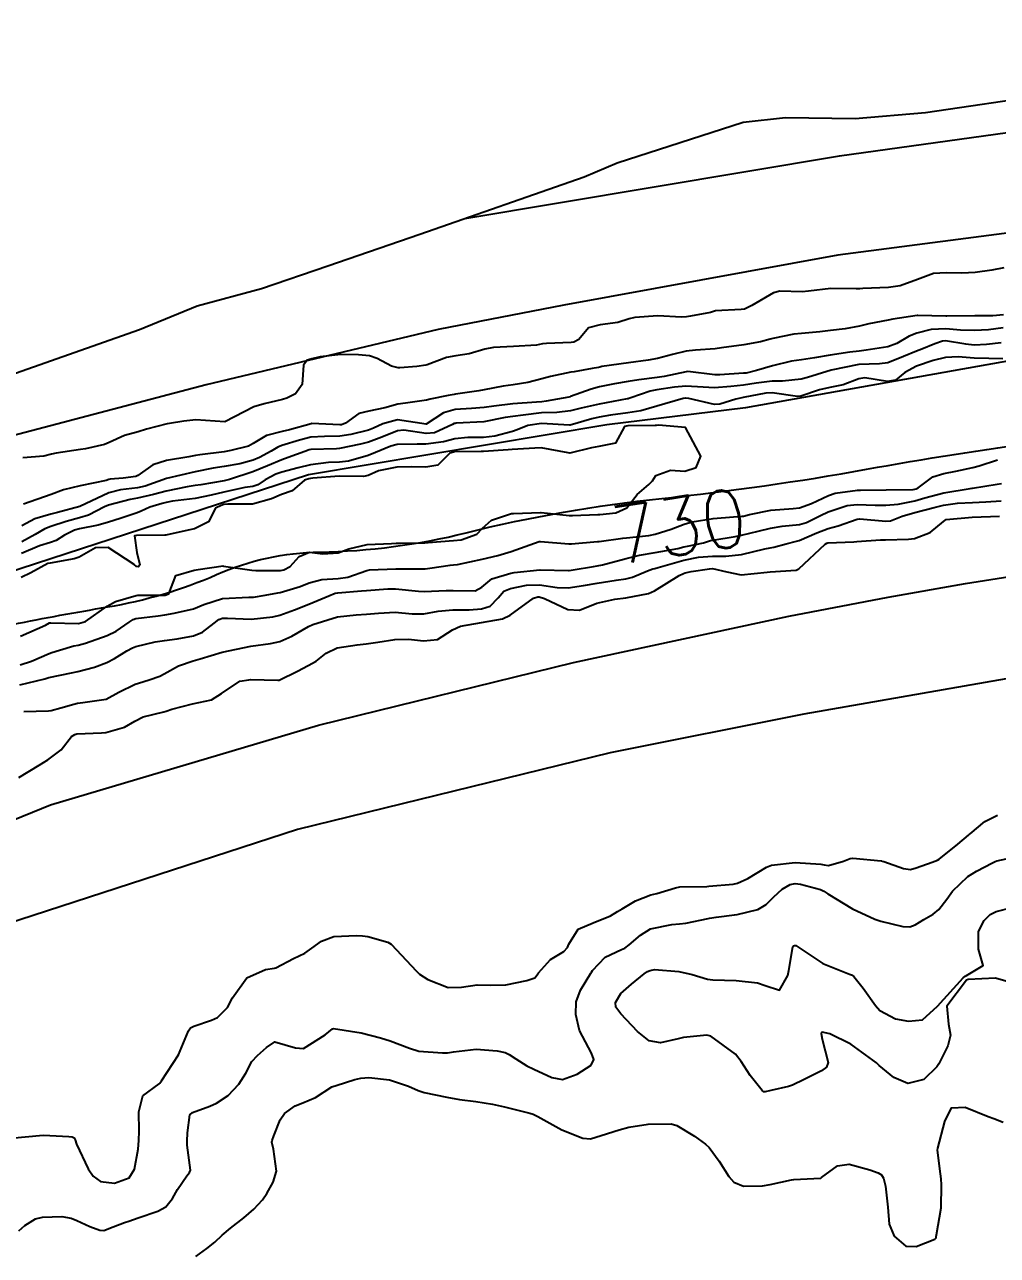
# Model space of a CAD drawing. Header units: metres. Extents: x 307586 to 320046, y 7427249 to 7434250.
# Drawn here: x 316322 to 316389.6, y 7433094.6 to 7433180.1 of the extents above; entities that cross this region are included whole.
import ezdxf
from ezdxf.enums import TextEntityAlignment as Align

# ---------------------------------------------------------------- set-up
doc = ezdxf.new("R2010")
doc.units = ezdxf.units.M
doc.header["$MEASUREMENT"] = 0
for name, color, linetype in [('Area', 45, 'Continuous'), ('Cotas', 45, 'Continuous'), ('Curvas de Nivel 1m', 11, 'Continuous'), ('Curvas de Nivel 5m', 15, 'Continuous'), ('Hidrografia', 140, 'Continuous'), ('Vias Primárias', 230, 'Continuous')]:
    doc.layers.add(name, color=color, linetype=linetype)
doc.styles.add('Style-STANDARD', font='STANDARD.shx')

msp = doc.modelspace()

# ---------------------------------------------------------------- linework, layer by layer
at = {"layer": 'Area'}
msp.add_polyline3d([(316320.952, 7433155.743, 734.175), (316329.95, 7433158.92, 734.294), (316333.956, 7433160.555, 734.355), (316338.432, 7433161.777, 734.306), (316343.047, 7433163.344, 734.405), (316349.432, 7433165.549, 734.425), (316360.841, 7433169.524, 734.384), (316363.145, 7433170.502, 734.344), (316371.903, 7433173.322, 734.44), (316374.833, 7433173.643, 734.446), (316379.686, 7433173.573, 734.406), (316384.577, 7433174.004, 734.433), (316393.066, 7433175.245, 734.385), (316403.121, 7433175.426, 734.485), (316412.081, 7433176.351, 734.434), (316425.421, 7433177.603, 734.394), (316438.048, 7433178.776, 734.363), (316440.289, 7433179.07, 734.354), (316450.251, 7433179.835, 734.265), (316457.891, 7433180.098, 734.216)], dxfattribs=at)
at = {"layer": 'Curvas de Nivel 1m', "flags": 128}
for points, elevation in [([(316390.016, 7433163.196), (316389.171, 7433163.03), (316388.013, 7433162.87), (316387.087, 7433162.824), (316386.012, 7433162.857), (316385.124, 7433162.807), (316384.008, 7433162.399), (316382.808, 7433161.948), (316382.002, 7433161.837), (316380.214, 7433161.764), (316380.001, 7433161.745), (316379.75, 7433161.733), (316378, 7433161.761), (316376.438, 7433161.587), (316375.998, 7433161.546), (316374.456, 7433161.588), (316373.997, 7433161.473), (316372.511, 7433160.595), (316371.985, 7433160.336), (316371.749, 7433160.319), (316369.984, 7433160.216), (316369.899, 7433160.186), (316369.637, 7433160.103), (316368.248, 7433159.839), (316367.97, 7433159.787), (316367.609, 7433159.765), (316365.97, 7433159.865), (316364.379, 7433159.756), (316363.968, 7433159.655), (316363.193, 7433159.41), (316361.963, 7433159.231), (316361.143, 7433159.026), (316360.474, 7433158.215), (316360.124, 7433158.045), (316359.951, 7433158.019), (316358.23, 7433157.957), (316357.95, 7433157.913), (316357.532, 7433157.829), (316355.948, 7433157.734), (316354.555, 7433157.676), (316353.946, 7433157.55), (316352.865, 7433157.229), (316351.941, 7433157.1), (316351.293, 7433156.972), (316349.934, 7433156.462), (316349.841, 7433156.434), (316349.233, 7433156.347), (316348.046, 7433156.244), (316347.931, 7433156.246), (316347.465, 7433156.367), (316346.471, 7433156.914), (316345.94, 7433157.085), (316345.177, 7433157.161), (316343.941, 7433157.187), (316342.523, 7433157.015), (316341.937, 7433156.887), (316341.6, 7433156.78), (316341.362, 7433156.446), (316341.265, 7433155.095), (316340.809, 7433154.451), (316340.198, 7433154.159), (316339.899, 7433154.045), (316338.612, 7433153.756), (316337.894, 7433153.546), (316335.883, 7433152.51), (316333.884, 7433152.632), (316333.047, 7433152.543), (316332.042, 7433152.397), (316331.88, 7433152.373), (316330.456, 7433151.992), (316329.871, 7433151.805), (316328.909, 7433151.548), (316327.86, 7433151.078), (316327.533, 7433150.929), (316326.198, 7433150.625), (316325.852, 7433150.575), (316324.17, 7433150.327), (316323.849, 7433150.248), (316323.303, 7433150.113), (316321.846, 7433150.012)], 734), ([(316389.984, 7433159.928), (316389.237, 7433159.871), (316388.011, 7433159.861), (316387.982, 7433159.859), (316386.038, 7433159.854), (316385.982, 7433159.855), (316384.025, 7433159.887), (316383.982, 7433159.888), (316382.29, 7433159.643), (316381.977, 7433159.578), (316380.638, 7433159.308), (316379.971, 7433159.16), (316378.993, 7433158.969), (316377.965, 7433158.838), (316377.231, 7433158.751), (316375.962, 7433158.635), (316375.414, 7433158.583), (316373.957, 7433158.294), (316373.769, 7433158.24), (316373.097, 7433158.063), (316371.951, 7433157.844), (316370.401, 7433157.642), (316369.948, 7433157.58), (316368.576, 7433157.484), (316367.946, 7433157.424), (316366.99, 7433157.181), (316365.94, 7433156.9), (316365.299, 7433156.796), (316363.937, 7433156.6), (316362.073, 7433156.337), (316361.934, 7433156.311), (316361.847, 7433156.288), (316361.416, 7433156.205), (316360.162, 7433155.985), (316359.929, 7433155.945), (316358.516, 7433155.642), (316357.922, 7433155.481), (316356.935, 7433155.238), (316355.915, 7433155.082), (316355.216, 7433154.974), (316353.909, 7433154.727), (316353.544, 7433154.66), (316351.905, 7433154.428), (316351.818, 7433154.407), (316351.41, 7433154.325), (316350.162, 7433154.075), (316349.9, 7433154.014), (316348.448, 7433153.804), (316347.897, 7433153.726), (316347.004, 7433153.483), (316345.891, 7433153.24), (316345.208, 7433153.078), (316344.277, 7433152.406), (316343.995, 7433152.295), (316343.881, 7433152.288), (316341.943, 7433152.378), (316341.882, 7433152.371), (316340.384, 7433151.946), (316339.874, 7433151.838), (316338.779, 7433151.561), (316337.861, 7433151.004), (316337.532, 7433150.81), (316336.3, 7433150.503), (316335.852, 7433150.428), (316334.159, 7433150.217), (316333.849, 7433150.159), (316333.379, 7433150.068), (316331.846, 7433149.823), (316330.897, 7433149.515), (316329.835, 7433148.783), (316329.704, 7433148.711), (316328.83, 7433148.59), (316327.919, 7433148.512), (316327.832, 7433148.49), (316327.656, 7433148.428), (316325.827, 7433148.056), (316324.688, 7433147.778), (316323.821, 7433147.448), (316321.912, 7433146.777)], 733), ([(316389.97, 7433159.028), (316388.943, 7433158.901), (316387.967, 7433158.843), (316387.006, 7433158.861), (316385.969, 7433158.957), (316384.968, 7433158.92), (316383.964, 7433158.664), (316383.441, 7433158.458), (316382.564, 7433157.951), (316381.95, 7433157.707), (316380.448, 7433157.475), (316379.947, 7433157.423), (316379.304, 7433157.344), (316377.944, 7433157.146), (316376.865, 7433156.943), (316375.941, 7433156.806), (316375.262, 7433156.714), (316373.936, 7433156.399), (316372.833, 7433156.066), (316372.112, 7433155.896), (316371.93, 7433155.874), (316370.266, 7433155.759), (316369.928, 7433155.762), (316368.058, 7433155.991), (316367.931, 7433155.985), (316366.419, 7433155.649), (316365.924, 7433155.575), (316364.655, 7433155.429), (316363.92, 7433155.302), (316362.969, 7433155.133), (316361.914, 7433154.932), (316361.341, 7433154.777), (316359.903, 7433154.258), (316359.878, 7433154.246), (316359.779, 7433154.221), (316358.203, 7433153.934), (316357.9, 7433153.903), (316357.531, 7433153.877), (316355.898, 7433153.747), (316354.578, 7433153.601), (316353.895, 7433153.502), (316353.024, 7433153.433), (316351.893, 7433153.365), (316351.079, 7433153.14), (316349.883, 7433152.34), (316347.886, 7433152.645), (316346.862, 7433152.375), (316346.208, 7433152.055), (316345.876, 7433151.933), (316344.648, 7433151.625), (316343.869, 7433151.512), (316342.806, 7433151.489), (316341.868, 7433151.431), (316341.072, 7433151.24), (316339.859, 7433150.855), (316339.576, 7433150.744), (316339.118, 7433150.467), (316338.299, 7433150.025), (316337.847, 7433149.84), (316336.931, 7433149.58), (316335.842, 7433149.393), (316335.076, 7433149.282), (316333.838, 7433149.04), (316331.833, 7433148.56), (316330.357, 7433148.045), (316329.826, 7433147.93), (316328.632, 7433147.785), (316327.823, 7433147.562), (316325.813, 7433146.63), (316324.255, 7433146.197), (316323.805, 7433146.094), (316322.695, 7433145.771), (316321.792, 7433145.268)], 732), ([(316389.832, 7433157.985), (316388.803, 7433157.877), (316387.952, 7433157.839), (316387.36, 7433157.896), (316385.956, 7433158.128), (316385.751, 7433158.117), (316385.213, 7433157.917), (316384.319, 7433157.556), (316383.948, 7433157.414), (316383.031, 7433157.031), (316381.939, 7433156.613), (316381.367, 7433156.537), (316379.938, 7433156.479), (316378.02, 7433156.086), (316377.934, 7433156.061), (316377.716, 7433156.003), (316376.366, 7433155.584), (316375.925, 7433155.473), (316374.627, 7433155.338), (316373.922, 7433155.32), (316372.794, 7433155.193), (316371.917, 7433155.051), (316371.053, 7433154.951), (316369.914, 7433154.871), (316369.109, 7433154.914), (316367.916, 7433154.992), (316367.135, 7433154.911), (316365.912, 7433154.73), (316365.431, 7433154.634), (316364.087, 7433154.168), (316363.953, 7433154.119), (316363.902, 7433154.11), (316363.831, 7433154.1), (316361.898, 7433153.741), (316360.646, 7433153.462), (316359.893, 7433153.274), (316358.961, 7433153.16), (316357.892, 7433153.121), (316356.604, 7433152.974), (316355.889, 7433152.882), (316355.361, 7433152.803), (316353.885, 7433152.513), (316351.966, 7433152.402), (316351.884, 7433152.397), (316351.823, 7433152.381), (316351.711, 7433152.322), (316350.46, 7433151.748), (316349.873, 7433151.684), (316348.315, 7433151.917), (316347.876, 7433151.886), (316346.799, 7433151.446), (316345.864, 7433151.097), (316345.308, 7433150.949), (316343.857, 7433150.656), (316343.635, 7433150.635), (316341.855, 7433150.578), (316341.741, 7433150.555), (316341.439, 7433150.444), (316340.28, 7433150.024), (316339.847, 7433149.864), (316338.861, 7433149.452), (316337.838, 7433149.033), (316336.219, 7433148.504), (316335.832, 7433148.409), (316334.218, 7433148.137), (316333.828, 7433148.07), (316333.273, 7433147.984), (316331.824, 7433147.689), (316330.939, 7433147.452), (316329.819, 7433147.195), (316329.302, 7433147.102), (316327.814, 7433146.725), (316327.536, 7433146.604), (316326.415, 7433146.01), (316325.801, 7433145.825), (316324.858, 7433145.578), (316323.792, 7433145.238), (316323.375, 7433145.07), (316322.708, 7433144.666), (316321.778, 7433144.178)], 731), ([(316321.702, 7433137.609), (316323.428, 7433138.372), (316323.712, 7433138.532), (316323.81, 7433138.551), (316325.712, 7433138.497), (316326.203, 7433138.623), (316327.724, 7433139.703), (316328.294, 7433140.027), (316329.732, 7433140.45), (316329.854, 7433140.456), (316331.732, 7433140.459), (316331.994, 7433140.556), (316332.483, 7433141.818), (316333.758, 7433142.206), (316334.045, 7433142.241), (316335.763, 7433142.489), (316335.785, 7433142.487), (316337.759, 7433142.201), (316338.051, 7433142.184), (316339.759, 7433142.18), (316339.998, 7433142.219), (316340.43, 7433142.453), (316341.06, 7433143.157), (316341.773, 7433143.45), (316342.686, 7433143.34), (316343.773, 7433143.394), (316344.496, 7433143.682), (316345.779, 7433143.972), (316347.472, 7433144.057), (316347.78, 7433144.067), (316348.064, 7433144.073), (316349.781, 7433144.101), (316350.005, 7433144.114), (316351.782, 7433144.252), (316352.308, 7433144.312), (316353.389, 7433144.696), (316353.795, 7433145.112), (316354.419, 7433145.668), (316355.811, 7433146.13), (316355.935, 7433146.144), (316357.812, 7433146.2), (316357.857, 7433146.195), (316359.81, 7433146), (316360.033, 7433145.995), (316361.811, 7433146.058), (316361.945, 7433146.064), (316363.053, 7433146.181), (316363.816, 7433146.521), (316364.526, 7433147.463), (316365.346, 7433148.155), (316365.592, 7433148.396), (316365.842, 7433148.782), (316366.846, 7433149.137), (316367.847, 7433149.067), (316368.636, 7433149.327), (316368.958, 7433150.109), (316367.883, 7433152.12), (316367.883, 7433152.12), (316366.013, 7433152.277), (316365.884, 7433152.257), (316365.792, 7433152.242), (316363.883, 7433152.222), (316363.65, 7433152.173), (316363.036, 7433151.012), (316361.862, 7433150.798), (316361.37, 7433150.695), (316359.855, 7433150.334), (316359.736, 7433150.34), (316357.86, 7433150.69), (316357.43, 7433150.675), (316355.857, 7433150.571), (316355.575, 7433150.555), (316353.855, 7433150.45), (316353.705, 7433150.443), (316351.854, 7433150.41), (316351.773, 7433150.402), (316351.518, 7433150.323), (316350.678, 7433149.498), (316349.843, 7433149.346), (316348.823, 7433149.37), (316347.843, 7433149.346), (316346.562, 7433149.101), (316345.837, 7433148.772), (316345.519, 7433148.71), (316343.836, 7433148.729), (316341.991, 7433148.595), (316341.834, 7433148.571), (316341.726, 7433148.549), (316341.418, 7433148.444), (316340.568, 7433147.71), (316339.823, 7433147.445), (316339.138, 7433147.149), (316337.816, 7433146.791), (316336.096, 7433146.786), (316335.815, 7433146.75), (316335.624, 7433146.703), (316335.24, 7433146.516), (316334.755, 7433145.564), (316333.791, 7433145.073), (316333.341, 7433144.985), (316331.784, 7433144.641), (316331.711, 7433144.633), (316329.783, 7433144.606), (316329.759, 7433144.605), (316329.619, 7433144.582), (316329.771, 7433143.429), (316329.988, 7433142.578), (316329.898, 7433142.441), (316329.761, 7433142.448), (316329.6, 7433142.582), (316327.775, 7433143.767), (316326.904, 7433143.742), (316325.768, 7433143.109), (316325.425, 7433142.975), (316323.763, 7433142.685), (316323.6, 7433142.652), (316322.417, 7433142.006), (316321.748, 7433141.696)], 729), ([(316321.658, 7433134.231), (316323.385, 7433134.654), (316323.594, 7433134.721), (316323.664, 7433134.742), (316325.244, 7433135.06), (316325.671, 7433135.153), (316326.823, 7433135.466), (316327.681, 7433135.791), (316328.215, 7433136.065), (316329.086, 7433136.586), (316329.476, 7433136.802), (316329.696, 7433136.888), (316331.049, 7433137.217), (316331.7, 7433137.315), (316332.578, 7433137.423), (316333.704, 7433137.628), (316334.344, 7433137.886), (316335.137, 7433138.516), (316335.463, 7433138.765), (316335.716, 7433138.855), (316336.073, 7433138.861), (316337.716, 7433138.786), (316339.231, 7433138.951), (316339.719, 7433139.081), (316340.724, 7433139.449), (316341.727, 7433139.831), (316343.114, 7433140.419), (316343.557, 7433140.591), (316343.736, 7433140.619), (316345.377, 7433140.754), (316345.739, 7433140.798), (316347.205, 7433140.904), (316347.741, 7433140.891), (316349.341, 7433140.742), (316349.739, 7433140.725), (316351.271, 7433140.793), (316351.74, 7433140.797), (316353.27, 7433140.767), (316353.744, 7433141.021), (316354.443, 7433141.592), (316355.759, 7433141.994), (316355.999, 7433142.026), (316357.763, 7433142.214), (316357.785, 7433142.217), (316359.762, 7433142.175), (316359.804, 7433142.178), (316360.083, 7433142.217), (316361.51, 7433142.458), (316361.766, 7433142.492), (316362.13, 7433142.558), (316363.771, 7433143.013), (316364.686, 7433143.249), (316365.776, 7433143.432), (316367.368, 7433143.715), (316367.78, 7433143.813), (316368.029, 7433143.869), (316369.133, 7433144.106), (316369.637, 7433144.249), (316369.786, 7433144.284), (316371.333, 7433144.541), (316371.791, 7433144.626), (316372.951, 7433144.907), (316373.799, 7433145.124), (316374.597, 7433145.246), (316375.803, 7433145.368), (316376.307, 7433145.521), (316377.278, 7433146.008), (316377.815, 7433146.251), (316379.126, 7433146.681), (316379.821, 7433146.763), (316381.062, 7433146.726), (316381.82, 7433146.711), (316382.661, 7433146.787), (316383.824, 7433147.019), (316384.529, 7433147.22), (316385.83, 7433147.576), (316387.673, 7433147.882), (316387.81, 7433147.904), (316387.833, 7433147.906), (316389.538, 7433148.163), (316389.838, 7433148.225)], 731), ([(316321.925, 7433132.39), (316323.64, 7433132.423), (316323.835, 7433132.453), (316324.492, 7433132.642), (316325.388, 7433132.89), (316325.646, 7433132.958), (316326.031, 7433133.009), (316327.649, 7433133.23), (316328.526, 7433133.719), (316329.66, 7433134.272), (316329.899, 7433134.339), (316330.626, 7433134.57), (316331.384, 7433134.846), (316331.669, 7433134.99), (316332.681, 7433135.542), (316333.683, 7433135.898), (316334.175, 7433136.036), (316335.693, 7433136.51), (316337.697, 7433136.915), (316339.059, 7433137.107), (316339.701, 7433137.249), (316340.543, 7433137.613), (316341.711, 7433138.295), (316342.003, 7433138.436), (316343.718, 7433138.951), (316345.021, 7433139.096), (316345.72, 7433139.132), (316346.559, 7433139.215), (316347.722, 7433139.282), (316348.894, 7433139.175), (316349.721, 7433139.17), (316350.701, 7433139.352), (316351.724, 7433139.438), (316352.873, 7433139.452), (316353.725, 7433139.514), (316354.319, 7433139.692), (316354.881, 7433140.279), (316355.279, 7433140.735), (316355.743, 7433140.931), (316356.838, 7433141.163), (316357.747, 7433141.191), (316358.971, 7433141.002), (316359.744, 7433140.969), (316360.813, 7433141.144), (316361.749, 7433141.304), (316363.084, 7433141.511), (316363.757, 7433141.596), (316364.216, 7433141.707), (316365.253, 7433142.155), (316365.619, 7433142.296), (316365.765, 7433142.326), (316366.001, 7433142.382), (316367.771, 7433142.887), (316368.786, 7433143.097), (316369.774, 7433143.177), (316370.692, 7433143.173), (316371.775, 7433143.282), (316373.403, 7433143.68), (316373.78, 7433143.747), (316374.037, 7433143.791), (316374.879, 7433144.039), (316375.61, 7433144.208), (316375.786, 7433144.259), (316377.007, 7433144.8), (316377.799, 7433145.091), (316378.508, 7433145.288), (316379.809, 7433145.745), (316380.013, 7433145.775), (316381.808, 7433145.601), (316382.128, 7433145.635), (316382.939, 7433145.943), (316383.816, 7433146.203), (316385.176, 7433146.56), (316385.821, 7433146.723), (316386.782, 7433146.855), (316387.823, 7433146.898), (316388.753, 7433146.941), (316389.824, 7433147.017)], 732), ([(316321.584, 7433127.787), (316322.984, 7433128.659), (316323.597, 7433129.027), (316324.523, 7433129.722), (316325.23, 7433130.634), (316325.458, 7433130.789), (316325.616, 7433130.824), (316327.321, 7433130.901), (316327.618, 7433130.925), (316328.909, 7433131.302), (316329.63, 7433131.717), (316330.209, 7433131.999), (316331.64, 7433132.348), (316331.803, 7433132.395), (316332.199, 7433132.552), (316333.647, 7433132.912), (316334.965, 7433133.202), (316335.654, 7433133.633), (316336.939, 7433134.491), (316337.558, 7433134.588), (316337.665, 7433134.596), (316339.577, 7433134.548), (316339.664, 7433134.564), (316340.929, 7433135.193), (316341.68, 7433135.584), (316342.233, 7433135.883), (316342.918, 7433136.422), (316343.697, 7433136.794), (316345.074, 7433137.022), (316345.7, 7433137.08), (316346.525, 7433137.202), (316347.703, 7433137.385), (316348.654, 7433137.4), (316349.702, 7433137.291), (316350.653, 7433137.381), (316351.71, 7433138.065), (316352.266, 7433138.312), (316353.716, 7433138.552), (316355.18, 7433138.814), (316355.721, 7433139.075), (316357.332, 7433140.246), (316357.625, 7433140.352), (316357.735, 7433140.353), (316358.095, 7433140.236), (316359.725, 7433139.475), (316360.519, 7433139.418), (316361.73, 7433139.915), (316362.972, 7433140.182), (316363.744, 7433140.268), (316365.321, 7433140.581), (316365.749, 7433140.763), (316367.453, 7433141.818), (316367.761, 7433141.966), (316367.874, 7433142.007), (316368.297, 7433142.115), (316369.566, 7433142.301), (316369.765, 7433142.304), (316370.775, 7433142.09), (316371.761, 7433141.87), (316373.563, 7433142.053), (316373.763, 7433142.076), (316375.586, 7433142.21), (316375.766, 7433142.29), (316377.603, 7433144.003), (316377.712, 7433144.073), (316377.784, 7433144.09), (316379.598, 7433144.169), (316379.786, 7433144.186), (316381.44, 7433144.312), (316381.788, 7433144.31), (316383.381, 7433144.344), (316383.79, 7433144.404), (316384.889, 7433144.827), (316385.808, 7433145.589), (316386.004, 7433145.714), (316387.813, 7433145.88), (316389.714, 7433145.961)], 733), ([(316321.284, 7433102.773), (316323.011, 7433102.928), (316323.286, 7433102.948), (316325.053, 7433102.864), (316325.285, 7433102.838), (316325.431, 7433102.774), (316325.492, 7433102.627), (316325.588, 7433102.315), (316326.401, 7433100.613), (316326.743, 7433100.103), (316327.244, 7433099.734), (316328.216, 7433099.618), (316329.247, 7433099.98), (316329.614, 7433100.575), (316329.86, 7433101.985), (316329.909, 7433102.571), (316329.94, 7433103.224), (316329.923, 7433104.574), (316330.202, 7433105.689), (316331.332, 7433106.524), (316331.353, 7433106.54), (316331.371, 7433106.559), (316331.489, 7433106.712), (316332.676, 7433108.54), (316333.37, 7433110.207), (316333.501, 7433110.4), (316333.741, 7433110.526), (316334.962, 7433110.931), (316335.382, 7433111.114), (316336.073, 7433111.82), (316336.42, 7433112.495), (316337.417, 7433113.867), (316338.716, 7433114.467), (316339.33, 7433114.555), (316339.425, 7433114.582), (316340.667, 7433115.215), (316341.44, 7433115.6), (316341.939, 7433115.94), (316342.595, 7433116.423), (316343.456, 7433116.755), (316345.033, 7433116.819), (316345.457, 7433116.795), (316345.826, 7433116.754), (316347.207, 7433116.364), (316347.451, 7433116.207), (316349.194, 7433114.342), (316349.421, 7433114.132), (316349.992, 7433113.76), (316351.412, 7433113.2), (316352.328, 7433113.222), (316353.414, 7433113.39), (316354.336, 7433113.359), (316355.414, 7433113.401), (316356.863, 7433113.694), (316357.419, 7433113.889), (316357.577, 7433114.083), (316357.678, 7433114.237), (316358.522, 7433115.144), (316359.445, 7433115.714), (316359.687, 7433115.98), (316359.793, 7433116.217), (316360.425, 7433117.248), (316361.468, 7433117.699), (316362.682, 7433118.182), (316363.169, 7433118.483), (316363.481, 7433118.68), (316364.413, 7433119.237), (316365.495, 7433119.641), (316365.906, 7433119.735), (316367.186, 7433120.125), (316367.504, 7433120.191), (316369.376, 7433120.23), (316369.504, 7433120.237), (316371.21, 7433120.379), (316371.507, 7433120.446), (316372.225, 7433120.784), (316373.518, 7433121.575), (316373.858, 7433121.708), (316375.522, 7433121.89), (316377.286, 7433121.769), (316377.52, 7433121.718), (316377.828, 7433121.689), (316378.86, 7433121.987), (316379.334, 7433122.173), (316379.525, 7433122.199), (316381.488, 7433121.996), (316381.523, 7433121.996), (316381.554, 7433121.99), (316381.663, 7433121.958), (316383.047, 7433121.466), (316383.518, 7433121.411), (316383.924, 7433121.52), (316385.037, 7433121.915), (316385.389, 7433122.047), (316385.525, 7433122.13), (316386.811, 7433123.166), (316387.542, 7433123.787), (316387.596, 7433123.825), (316387.678, 7433123.879), (316388.687, 7433124.737), (316389.563, 7433125.185)], 734), ([(316391.417, 7433113.272), (316389.423, 7433113.86), (316387.533, 7433113.767), (316387.421, 7433113.726), (316386.052, 7433111.9), (316386.153, 7433110.661), (316386.292, 7433109.896), (316386.111, 7433109.16), (316385.488, 7433107.908), (316385.351, 7433107.698), (316384.444, 7433106.817), (316383.339, 7433106.538), (316382.363, 7433106.964), (316381.351, 7433107.793), (316381.152, 7433107.962), (316379.372, 7433109.276), (316377.917, 7433109.995), (316377.384, 7433110.1), (316377.315, 7433110.001), (316377.377, 7433109.626), (316377.799, 7433107.996), (316377.677, 7433107.669), (316377.347, 7433107.407), (316376.133, 7433106.81), (316375.337, 7433106.425), (316375.047, 7433106.322), (316373.827, 7433106.045), (316373.425, 7433105.955), (316373.332, 7433105.967), (316373.224, 7433106.052), (316372.374, 7433107.095), (316371.754, 7433108.074), (316371.36, 7433108.579), (316369.651, 7433109.825), (316369.38, 7433109.887), (316367.763, 7433109.73), (316367.376, 7433109.645), (316366.156, 7433109.353), (316365.373, 7433109.494), (316364.56, 7433110.158), (316363.395, 7433111.378), (316363.055, 7433111.83), (316363.027, 7433112.176), (316363.409, 7433112.796), (316364.145, 7433113.434), (316365.016, 7433114.154), (316365.262, 7433114.315), (316365.427, 7433114.391), (316365.738, 7433114.456), (316367.426, 7433114.313), (316368.362, 7433114.111), (316369.42, 7433113.787), (316369.782, 7433113.734), (316371.419, 7433113.693), (316372.885, 7433113.525), (316373.416, 7433113.342), (316374.423, 7433113.03), (316374.993, 7433114.034), (316375.067, 7433114.395), (316375.345, 7433116.031), (316375.391, 7433116.093), (316375.454, 7433116.129), (316375.555, 7433116.13), (316375.685, 7433116.027), (316377.436, 7433114.879), (316379.279, 7433114.128), (316379.424, 7433114.076), (316379.58, 7433113.978), (316380.236, 7433113.151), (316381.096, 7433111.963), (316381.399, 7433111.615), (316382.474, 7433111.024), (316383.392, 7433110.876), (316384.355, 7433110.959), (316385.403, 7433111.91), (316387.174, 7433113.884), (316387.313, 7433113.993), (316387.425, 7433114.047), (316388.574, 7433114.731), (316388.239, 7433115.872), (316388.248, 7433117.09), (316388.646, 7433117.868), (316389.063, 7433118.281), (316389.482, 7433118.481), (316390.569, 7433118.767)], 736), ([(316333.878, 7433094.523), (316334.636, 7433095.07), (316335.198, 7433095.524), (316335.703, 7433096.005), (316336.29, 7433096.494), (316337.22, 7433097.198), (316337.896, 7433097.804), (316338.502, 7433098.467), (316338.8, 7433098.901), (316339.245, 7433099.684), (316339.485, 7433100.458), (316339.276, 7433101.979), (316339.161, 7433102.461), (316339.168, 7433102.577), (316339.287, 7433102.896), (316339.732, 7433104.022), (316340.025, 7433104.453), (316340.773, 7433104.984), (316341.314, 7433105.189), (316342.182, 7433105.565), (316343.331, 7433106.301), (316343.403, 7433106.338), (316343.62, 7433106.407), (316344.913, 7433106.818), (316345.338, 7433106.907), (316345.902, 7433106.945), (316347.337, 7433106.786), (316348.649, 7433106.347), (316349.329, 7433106.057), (316349.74, 7433105.922), (316351.322, 7433105.586), (316352.196, 7433105.431), (316353.318, 7433105.278), (316354.489, 7433105.105), (316355.313, 7433104.913), (316357.07, 7433104.48), (316357.305, 7433104.402), (316357.623, 7433104.237), (316359.294, 7433103.328), (316360.751, 7433102.742), (316361.288, 7433102.702), (316362.033, 7433102.932), (316363.294, 7433103.321), (316363.951, 7433103.509), (316365.299, 7433103.715), (316366.904, 7433103.731), (316367.298, 7433103.621), (316368.525, 7433102.873), (316369.285, 7433102.325), (316369.528, 7433102.098), (316370.221, 7433101.143), (316370.898, 7433100.084), (316371.257, 7433099.677), (316371.914, 7433099.409), (316373.253, 7433099.419), (316373.773, 7433099.527), (316375.26, 7433099.85), (316375.417, 7433099.871), (316377.262, 7433099.967), (316377.292, 7433099.971), (316377.351, 7433099.999), (316378.444, 7433100.815), (316379.272, 7433100.931), (316380.698, 7433100.537), (316381.267, 7433100.338), (316381.507, 7433100.198), (316381.651, 7433099.954), (316381.793, 7433099.413), (316381.959, 7433097.949), (316382.044, 7433096.77), (316382.38, 7433095.943), (316383.203, 7433095.238), (316383.917, 7433095.208), (316385.21, 7433095.731), (316385.301, 7433095.82), (316385.315, 7433095.908), (316385.327, 7433096.021), (316385.651, 7433097.904), (316385.667, 7433099.494), (316385.645, 7433099.904), (316385.617, 7433100.256), (316385.405, 7433101.908), (316385.423, 7433102.047), (316385.92, 7433103.901), (316386.372, 7433104.84), (316387.318, 7433104.886), (316388.927, 7433104.246), (316389.307, 7433104.104), (316389.955, 7433103.853)], 736)]:
    msp.add_lwpolyline(points, dxfattribs=dict(at, elevation=elevation))
at = {"layer": 'Curvas de Nivel 5m', "flags": 128}
for points, elevation in [([(316389.943, 7433156.873), (316388.976, 7433156.907), (316387.943, 7433156.933), (316386.826, 7433157.02), (316385.944, 7433156.984), (316385.101, 7433156.759), (316383.937, 7433156.367), (316383.141, 7433155.942), (316382.476, 7433155.401), (316381.923, 7433155.306), (316380.349, 7433155.553), (316379.926, 7433155.492), (316378.838, 7433155.072), (316377.916, 7433154.89), (316377.196, 7433154.728), (316375.907, 7433154.286), (316375.67, 7433154.269), (316373.91, 7433154.508), (316373.473, 7433154.493), (316371.905, 7433154.189), (316371.813, 7433154.172), (316371.384, 7433154.085), (316370.274, 7433153.721), (316369.899, 7433153.715), (316368.131, 7433154.118), (316367.903, 7433154.152), (316367.872, 7433154.152), (316367.726, 7433154.123), (316365.897, 7433153.592), (316364.784, 7433153.271), (316363.893, 7433153.134), (316362.677, 7433152.975), (316361.889, 7433152.829), (316361.383, 7433152.71), (316359.883, 7433152.271), (316359.835, 7433152.269), (316357.884, 7433152.397), (316356.936, 7433152.254), (316356.193, 7433151.95), (316355.876, 7433151.839), (316354.642, 7433151.512), (316353.87, 7433151.418), (316352.76, 7433151.416), (316351.868, 7433151.312), (316351.084, 7433151.109), (316349.862, 7433150.942), (316349.251, 7433150.958), (316347.861, 7433150.929), (316347.417, 7433150.809), (316346.353, 7433150.382), (316345.851, 7433150.173), (316344.487, 7433149.763), (316343.846, 7433149.701), (316343.092, 7433149.668), (316341.844, 7433149.508), (316340.978, 7433149.312), (316339.838, 7433149.018), (316339.43, 7433148.871), (316338.682, 7433148.472), (316338.176, 7433148.13), (316337.828, 7433148.014), (316337.276, 7433147.937), (316335.824, 7433147.609), (316334.938, 7433147.403), (316333.819, 7433147.188), (316332.245, 7433146.982), (316331.816, 7433146.904), (316331.543, 7433146.836), (316330.683, 7433146.571), (316330.081, 7433146.305), (316329.807, 7433146.189), (316328.612, 7433145.781), (316327.797, 7433145.532), (316327.083, 7433145.321), (316325.789, 7433145.062), (316325.442, 7433144.979), (316324.746, 7433144.64), (316324.176, 7433144.249), (316323.778, 7433144.112), (316323.013, 7433143.899), (316321.77, 7433143.361)], 730), ([(316321.677, 7433135.612), (316322.464, 7433135.885), (316323.689, 7433136.409), (316323.867, 7433136.471), (316324.406, 7433136.643), (316325.395, 7433136.934), (316325.697, 7433136.997), (316326.214, 7433137.138), (316327.703, 7433137.655), (316328.345, 7433137.955), (316329.246, 7433138.585), (316329.52, 7433138.777), (316329.716, 7433138.846), (316331.259, 7433139.023), (316331.718, 7433139.087), (316332.371, 7433139.202), (316333.723, 7433139.513), (316334.434, 7433139.815), (316335.73, 7433140.239), (316337.564, 7433140.316), (316337.731, 7433140.312), (316337.883, 7433140.327), (316338.702, 7433140.47), (316339.577, 7433140.62), (316339.736, 7433140.652), (316341.119, 7433141.07), (316341.746, 7433141.309), (316342.625, 7433141.552), (316343.751, 7433141.625), (316344.44, 7433141.715), (316345.76, 7433142.181), (316345.93, 7433142.218), (316347.762, 7433142.301), (316347.823, 7433142.298), (316349.762, 7433142.291), (316349.807, 7433142.295), (316350.121, 7433142.336), (316351.551, 7433142.537), (316351.765, 7433142.558), (316352.051, 7433142.601), (316353.77, 7433142.96), (316354.845, 7433143.207), (316355.775, 7433143.495), (316357.725, 7433144.183), (316357.782, 7433144.198), (316357.825, 7433144.197), (316359.781, 7433144.021), (316359.974, 7433144.025), (316361.783, 7433144.186), (316361.905, 7433144.198), (316363.535, 7433144.425), (316363.787, 7433144.452), (316365.335, 7433144.61), (316365.791, 7433144.696), (316366.891, 7433145.039), (316367.802, 7433145.395), (316368.359, 7433145.56), (316369.808, 7433145.78), (316370.098, 7433145.808), (316371.811, 7433145.942), (316371.927, 7433145.962), (316372.34, 7433146.072), (316373.816, 7433146.371), (316375.375, 7433146.477), (316375.818, 7433146.534), (316376.642, 7433146.839), (316377.827, 7433147.396), (316378.281, 7433147.543), (316379.831, 7433147.748), (316380.049, 7433147.76), (316381.831, 7433147.772), (316383.714, 7433147.814), (316383.832, 7433147.831), (316383.908, 7433147.854), (316384.054, 7433147.928), (316385.075, 7433148.687), (316385.848, 7433148.924), (316386.681, 7433149.067), (316387.855, 7433149.327), (316388.293, 7433149.439), (316389.568, 7433149.863)], 730), ([(316321.567, 7433096.307), (316321.987, 7433096.662), (316322.746, 7433097.127), (316323.219, 7433097.257), (316324.553, 7433097.303), (316325.219, 7433097.19), (316325.615, 7433097.022), (316326.502, 7433096.611), (316327.209, 7433096.347), (316327.48, 7433096.326), (316328.128, 7433096.591), (316328.928, 7433096.87), (316329.217, 7433096.965), (316329.857, 7433097.208), (316331.224, 7433097.659), (316331.801, 7433097.97), (316332.246, 7433098.54), (316332.599, 7433099.177), (316333.249, 7433100.123), (316333.433, 7433100.346), (316333.495, 7433100.528), (316333.279, 7433102.246), (316333.263, 7433102.53), (316333.289, 7433103.112), (316333.464, 7433104.366), (316333.643, 7433104.527), (316334.855, 7433104.969), (316335.313, 7433105.177), (316336.113, 7433105.706), (316336.867, 7433106.487), (316337.341, 7433107.253), (316337.766, 7433108.059), (316338.155, 7433108.472), (316338.782, 7433109.043), (316339.363, 7433109.428), (316340.791, 7433109.014), (316341.358, 7433108.968), (316342.859, 7433109.908), (316343.372, 7433110.337), (316343.43, 7433110.351), (316345.37, 7433110.055), (316346.708, 7433109.712), (316347.364, 7433109.505), (316348.724, 7433108.982), (316349.357, 7433108.795), (316351.005, 7433108.675), (316351.356, 7433108.674), (316351.779, 7433108.736), (316353.359, 7433108.928), (316354.819, 7433108.815), (316355.357, 7433108.693), (316355.652, 7433108.56), (316356.107, 7433108.259), (316356.863, 7433107.762), (316357.346, 7433107.533), (316358.603, 7433106.964), (316359.339, 7433106.826), (316360.367, 7433107.185), (316361.349, 7433107.814), (316361.52, 7433108.197), (316361.359, 7433108.638), (316360.52, 7433110.209), (316360.27, 7433111.335), (316360.295, 7433112.211), (316360.594, 7433113.025), (316361.314, 7433114.201), (316361.356, 7433114.269), (316361.426, 7433114.378), (316362.322, 7433115.305), (316363.448, 7433115.843), (316363.673, 7433115.945), (316363.972, 7433116.165), (316364.773, 7433116.844), (316365.464, 7433117.28), (316366.935, 7433117.595), (316367.468, 7433117.628), (316367.911, 7433117.673), (316369.472, 7433117.989), (316369.56, 7433118.012), (316370.025, 7433118.094), (316371.292, 7433118.265), (316371.476, 7433118.289), (316372.907, 7433118.633), (316373.487, 7433118.975), (316374.035, 7433119.505), (316374.606, 7433120.039), (316375.169, 7433120.371), (316375.507, 7433120.437), (316375.874, 7433120.392), (316377.268, 7433120.004), (316377.501, 7433119.897), (316377.791, 7433119.704), (316379.483, 7433118.677), (316381.041, 7433117.964), (316381.472, 7433117.824), (316382.983, 7433117.452), (316383.468, 7433117.421), (316383.844, 7433117.551), (316384.457, 7433117.92), (316385.087, 7433118.306), (316385.484, 7433118.636), (316386.043, 7433119.354), (316386.442, 7433119.896), (316387.513, 7433120.917), (316388.11, 7433121.281), (316389.215, 7433121.863), (316389.414, 7433121.971), (316389.524, 7433122.01), (316391.033, 7433122.339)], 735)]:
    msp.add_lwpolyline(points, dxfattribs=dict(at, elevation=elevation))
at = {"layer": 'Hidrografia', "elevation": 735.418}
msp.add_lwpolyline([(316594.716, 7433147.907, 0.0152), (316579.697, 7433152.026, 0.000472), (316565.131, 7433155.534, 0.025146), (316543.964, 7433159.498), (316514.819, 7433162.382), (316500.922, 7433162.96), (316480.655, 7433164.233), (316457.108, 7433163.428), (316438.695, 7433160.883), (316432.078, 7433160.305), (316414.012, 7433159.843), (316392.215, 7433157.056), (316372.064, 7433153.471), (316362.422, 7433152.293), (316341.692, 7433148.823), (316317.462, 7433140.929)], format="xyb", dxfattribs=at)
at = {"layer": 'Hidrografia'}
msp.add_lwpolyline([(316321.148, 7433138.436, -0.007951), (316327.731, 7433139.642, 0.061882), (316335.317, 7433141.896, -0.099163), (316342.488, 7433143.46, 0.056831), (316352.649, 7433144.795, -0.035103), (316366.255, 7433147.186, 0.018764), (316380.464, 7433149.207, -0.010733), (316392.649, 7433151.141, 0.002931), (316406.537, 7433153.123, -0.005953), (316420.281, 7433155, -0.006835), (316440.227, 7433157.206, -0.000404), (316451.769, 7433158.314, -0.018865), (316467.773, 7433159.23, 0.002368)], format="xyb", dxfattribs=at)
at = {"layer": 'Vias Primárias', "elevation": 734.414}
msp.add_lwpolyline([(316352.56, 7433166.639), (316378.58, 7433170.981), (316402.939, 7433174.361), (316426.989, 7433176.921), (316453.641, 7433178.83), (316484.063, 7433179.7), (316511.583, 7433178.659), (316523.933, 7433177.843), (316543.984, 7433174.573), (316569.571, 7433169.66), (316602.954, 7433162.825), (316632.982, 7433155.875), (316655.098, 7433150.186), (316679.483, 7433141.311), (316692.672, 7433135.854), (316709.555, 7433127.6), (316724.616, 7433119.381), (316736.772, 7433112.026), (316749.712, 7433103.798), (316769.904, 7433090.117), (316785.338, 7433079.212), (316813.392, 7433057.447)], dxfattribs=at)
msp.add_lwpolyline([(316352.56, 7433166.639), (316378.58, 7433170.981), (316402.939, 7433174.361), (316426.989, 7433176.921), (316453.641, 7433178.83), (316484.063, 7433179.7), (316511.583, 7433178.659), (316523.933, 7433177.843), (316543.984, 7433174.573), (316569.571, 7433169.66), (316602.954, 7433162.825), (316632.982, 7433155.875), (316655.098, 7433150.186), (316679.483, 7433141.311), (316692.672, 7433135.854), (316709.555, 7433127.6), (316724.616, 7433119.381), (316736.772, 7433112.026), (316749.712, 7433103.798), (316769.904, 7433090.117), (316785.338, 7433079.212), (316813.392, 7433057.447)], dxfattribs=at)
at = {"layer": 'Vias Primárias'}
for points in [[(316598.929, 7433156.275), (316568.51, 7433162.967), (316552.262, 7433166.129), (316535.689, 7433168.838), (316522.869, 7433170.272), (316507.353, 7433171.607), (316496.87, 7433172.198), (316475.8, 7433172.558), (316458.018, 7433172.033), (316440.132, 7433170.787), (316420.117, 7433169.029), (316397.859, 7433166.616), (316378.482, 7433164.071), (316359.434, 7433160.612), (316350.706, 7433158.914), (316334.595, 7433155.063), (316309.409, 7433148.443)], [(316598.929, 7433156.275), (316568.51, 7433162.967), (316552.262, 7433166.129), (316535.689, 7433168.838), (316522.869, 7433170.272), (316507.353, 7433171.607), (316496.87, 7433172.198), (316475.8, 7433172.558), (316458.018, 7433172.033), (316440.132, 7433170.787), (316420.117, 7433169.029), (316397.859, 7433166.616), (316378.482, 7433164.071), (316359.434, 7433160.612), (316350.706, 7433158.914), (316334.595, 7433155.063), (316309.409, 7433148.443)], [(316320.532, 7433124.568), (316323.771, 7433125.894), (316342.405, 7433131.424), (316360.105, 7433135.783), (316375.06, 7433139.006), (316381.979, 7433140.324), (316387.337, 7433141.276), (316398.649, 7433143.059), (316410.237, 7433144.787), (316420.207, 7433146.018), (316428.057, 7433146.809), (316435.604, 7433147.343), (316442.494, 7433147.792), (316452.571, 7433148.335), (316463.075, 7433148.711)], [(316320.532, 7433124.568), (316323.771, 7433125.894), (316342.405, 7433131.424), (316360.105, 7433135.783), (316375.06, 7433139.006), (316381.979, 7433140.324), (316387.337, 7433141.276), (316398.649, 7433143.059), (316410.237, 7433144.787), (316420.207, 7433146.018), (316428.057, 7433146.809), (316435.604, 7433147.343), (316442.494, 7433147.792), (316452.571, 7433148.335), (316463.075, 7433148.711)]]:
    msp.add_lwpolyline(points, dxfattribs=at)
msp.add_lwpolyline([(316604.171, 7433123.221, 0.028846), (316556.886, 7433133.497, 0.00243), (316522.869, 7433138.689, 0.032701), (316494.039, 7433141.036, -0.015832), (316485.808, 7433141.428, 0.026919), (316474.592, 7433141.712, 0.001835), (316439.654, 7433140.588), (316420.947, 7433139.198), (316396.937, 7433135.842), (316376.124, 7433132.186), (316362.664, 7433129.516), (316340.938, 7433124.193), (316315.777, 7433116.02)], format="xyb", dxfattribs=at)
msp.add_lwpolyline([(316604.171, 7433123.221, 0.028846), (316556.886, 7433133.497, 0.00243), (316522.869, 7433138.689, 0.032701), (316494.039, 7433141.036, -0.015832), (316485.808, 7433141.428, 0.026919), (316474.592, 7433141.712, 0.001835), (316439.654, 7433140.588), (316420.947, 7433139.198), (316396.937, 7433135.842), (316376.124, 7433132.186), (316362.664, 7433129.516), (316340.938, 7433124.193), (316315.777, 7433116.02)], format="xyb", dxfattribs=at)

# ---------------------------------------------------------------- texts
at = {"layer": 'Cotas', "style": 'Style-STANDARD'}
msp.add_text('730', height=4, rotation=8.78637, dxfattribs=at).set_placement((316367.448, 7433145.256, 730), align=Align.MIDDLE_CENTER)

doc.saveas('drawing.dxf')
